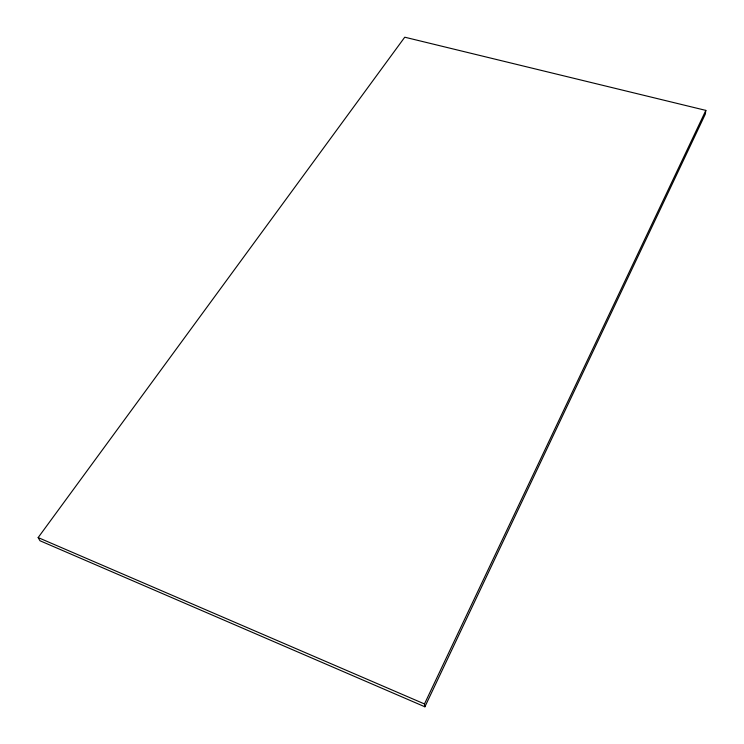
<?xml version="1.0" encoding="UTF-8"?>
<svg xmlns="http://www.w3.org/2000/svg" width="744" height="744" viewBox="0 0 744 744"><rect width="100%" height="100%" fill="white"/><g stroke="black" fill="none" stroke-linecap="round" stroke-linejoin="round"><path stroke-width="1.12" d="M705.842 110.391L705.293 114.148L424.889 706.8L39.981 540.749L38.158 537.577L404.755 37.2L705.842 110.391L424.48 703.954L424.889 706.8M38.158 537.577L424.48 703.954"/></g></svg>
